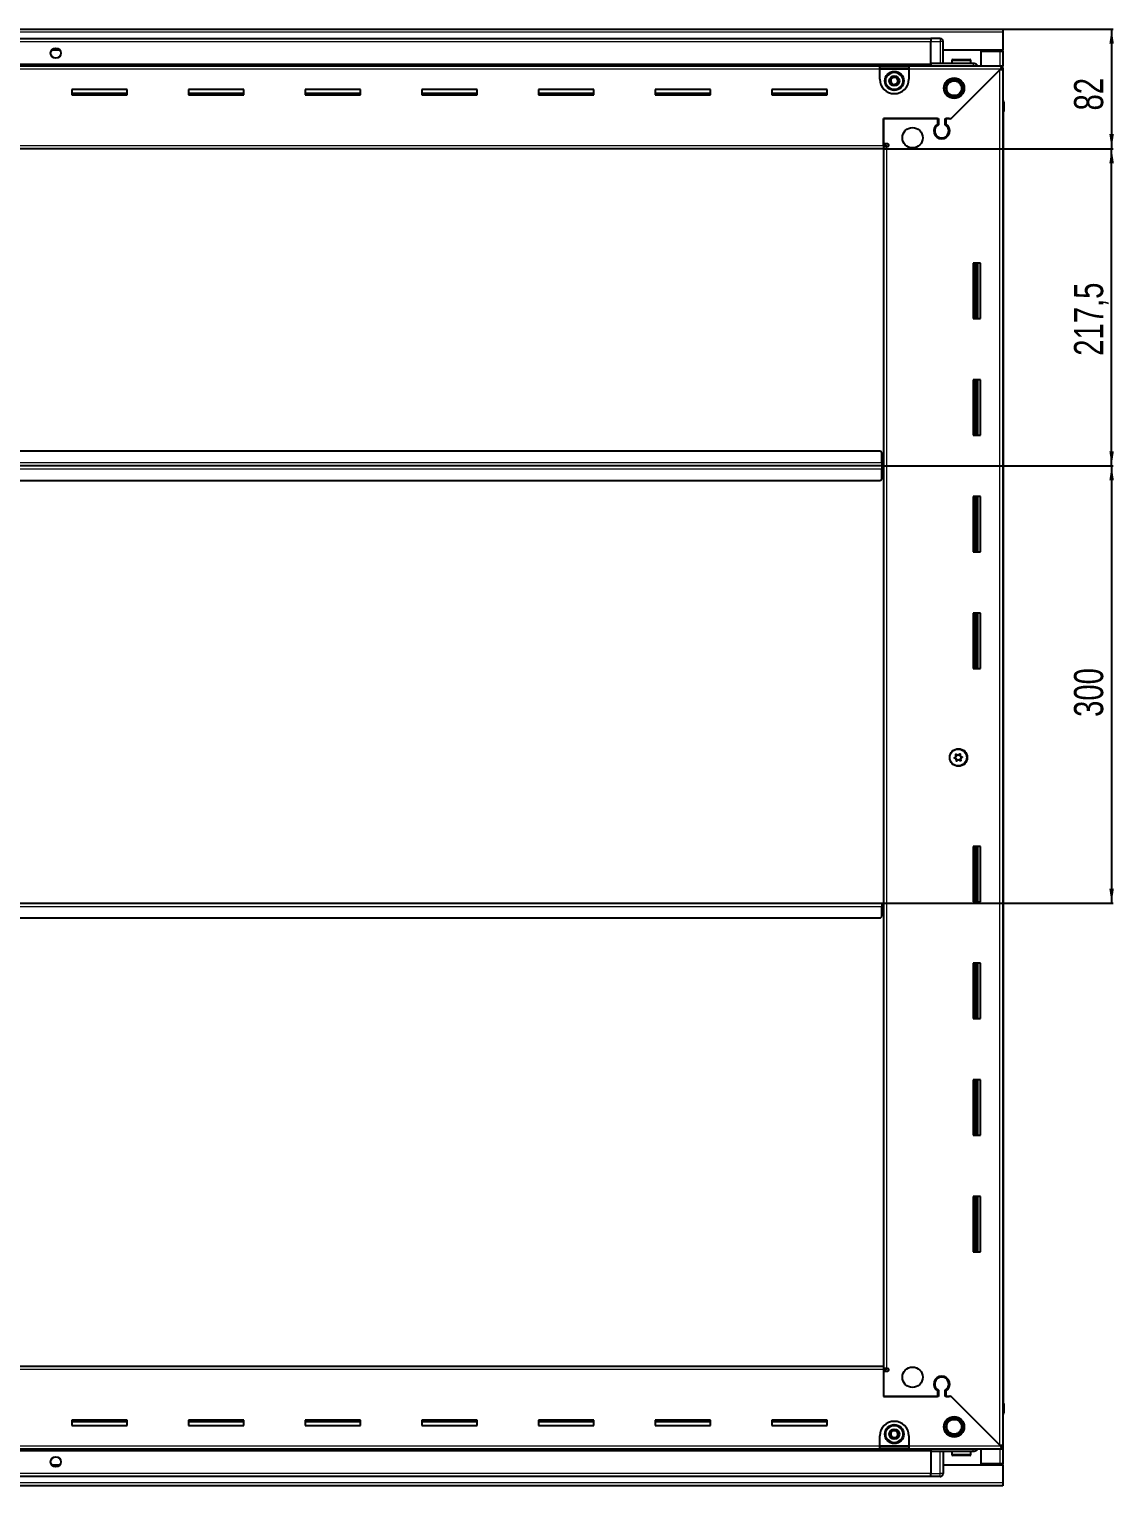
# Model space of a CAD drawing. Header units: millimetres. Extents: x 1219 to 5599, y -644 to 1917.
# Drawn here: x 4856 to 5599, y 677 to 1676 of the extents above; entities that cross this region are included whole.
import ezdxf

# ---------------------------------------------------------------- set-up
doc = ezdxf.new("R2010")
doc.units = ezdxf.units.MM
doc.layers.add('FORMAT', color=7, linetype='Continuous')
doc.styles.add('SLDTEXTSTYLE0', font='TXT', dxfattribs={"width": 0.75})
doc.dimstyles.new('SLDDIMSTYLE0', dxfattribs={"dimtxt": 20, "dimasz": 10, "dimexe": 0, "dimexo": 0.0625, "dimgap": 5, "dimtad": 2, "dimdec": 1, "dimrnd": 1e-09, "dimzin": 12, "dimdsep": 46, "dimtxsty": 'SLDTEXTSTYLE0', "dimsah": 1, "dimcen": 0.09, "dimadec": 0, "dimazin": 3, "dimtfac": 1, "dimtofl": 0, "dimtmove": 0, "dimatfit": 3, "dimfxl": 0, "dimfrac": 2, "dimtolj": 1, "dimtzin": 12, "dimarcsym": 0})

# ---------------------------------------------------------------- blocks, each defined once
blk = doc.blocks.new('_D_7')
at = {"layer": 'FORMAT'}
for p, q in [((5523.45, 1675.82), (5598.94, 1675.82)), ((5597.94, 1675.82), (5597.94, 1593.82)), ((5441.45, 1593.82), (5598.94, 1593.82))]:
    blk.add_line(p, q, dxfattribs=at)
for points in [[(5597.94, 1675.82), (5596.4, 1665.82), (5599.48, 1665.82)], [(5597.94, 1593.82), (5599.48, 1603.82), (5596.4, 1603.82)]]:
    blk.add_solid(points, dxfattribs=at)
at = {"layer": 'FORMAT', "insert": (5572.16, 1620.05), "char_height": 20, "attachment_point": 1, "rotation": 90, "style": 'SLDTEXTSTYLE0'}
blk.add_mtext('82', dxfattribs=at)
blk = doc.blocks.new('_D_8')
at = {"layer": 'FORMAT'}
for p, q in [((5441.45, 1593.82), (5598.94, 1593.82)), ((5597.94, 1376.32), (5597.94, 1593.82)), ((5440.45, 1376.32), (5598.94, 1376.32))]:
    blk.add_line(p, q, dxfattribs=at)
for points in [[(5597.94, 1593.82), (5596.4, 1583.82), (5599.48, 1583.82)], [(5597.94, 1376.32), (5599.48, 1386.32), (5596.4, 1386.32)]]:
    blk.add_solid(points, dxfattribs=at)
at = {"layer": 'FORMAT', "insert": (5572.16, 1451.82), "char_height": 20, "attachment_point": 1, "rotation": 90, "style": 'SLDTEXTSTYLE0'}
blk.add_mtext('217,5', dxfattribs=at)
blk = doc.blocks.new('_D_9')
at = {"layer": 'FORMAT'}
for p, q in [((5440.45, 1376.32), (5598.94, 1376.32)), ((5597.94, 1376.32), (5597.94, 1076.32)), ((5440.45, 1076.32), (5598.94, 1076.32))]:
    blk.add_line(p, q, dxfattribs=at)
for points in [[(5597.94, 1376.32), (5596.4, 1366.32), (5599.48, 1366.32)], [(5597.94, 1076.32), (5599.48, 1086.32), (5596.4, 1086.32)]]:
    blk.add_solid(points, dxfattribs=at)
at = {"layer": 'FORMAT', "insert": (5572.16, 1204.16), "char_height": 20, "attachment_point": 1, "rotation": 90, "style": 'SLDTEXTSTYLE0'}
blk.add_mtext('300', dxfattribs=at)

msp = doc.modelspace()

# ---------------------------------------------------------------- linework, layer by layer
at = {"color": 7, "linetype": 'Continuous', "lineweight": 25}
for p, q in [((4124.44, 1675.82), (5523.44, 1675.82)), ((5473.94, 1669.17), (4833.94, 1669.17)), ((5473.94, 1669.32), (5473.94, 1669.32)), ((5480.44, 1669.32), (5473.94, 1669.32)), ((5480.44, 1669.32), (5473.94, 1669.32)), ((5473.94, 1669.32), (5473.94, 1667.32)), ((5523.44, 1675.82), (5523.44, 1673.72)), ((5523.44, 1673.72), (5523.44, 1661.32)), ((4876.81, 1661.32), (4871.07, 1661.32)), ((5473.94, 1652.32), (5473.94, 1667.32)), ((5482.44, 1667.32), (5482.44, 1667.32)), ((5482.44, 1652.32), (5482.44, 1667.32)), ((5523.44, 1661.32), (5482.44, 1661.32)), ((5508.44, 1650.57), (5508.44, 1660.82)), ((5508.44, 1660.82), (5521.34, 1660.82)), ((5521.34, 1660.82), (5523.44, 1660.82)), ((5521.94, 1660.82), (5521.94, 1661.32)), ((5523.44, 1660.82), (5523.44, 1661.32)), ((5523.44, 1660.82), (5523.44, 1650.57)), ((4173.94, 1651.17), (5473.94, 1651.17)), ((4208.94, 1650.57), (5438.94, 1650.57)), ((5438.94, 1648.47), (5438.94, 1650.57)), ((5438.94, 1650.57), (5458.94, 1650.57)), ((5438.94, 1649.07), (5458.94, 1649.07)), ((5438.94, 1641.57), (5438.94, 1648.47)), ((5458.94, 1650.57), (5522.44, 1650.57)), ((5458.94, 1650.57), (5458.94, 1648.47)), ((5458.94, 1648.47), (5458.94, 1641.57)), ((5473.94, 1652.32), (5473.94, 1651.82)), ((5502.94, 1652.32), (5473.94, 1652.32)), ((5473.94, 1652.29), (5474.02, 1650.57)), ((5487.94, 1614.57), (5521.84, 1648.47)), ((5488.44, 1654.22), (5488.44, 1652.32)), ((5489.24, 1655.02), (5500.64, 1655.02)), ((5501.44, 1652.32), (5501.44, 1654.22)), ((5521.94, 1648.57), (5523.44, 1648.57)), ((5522.44, 1649.07), (5522.44, 1650.57)), ((5522.44, 1650.57), (5523.44, 1650.57)), ((5522.44, 1649.07), (5523.44, 1649.07)), ((5523.44, 1649.07), (5523.44, 1650.57)), ((5523.44, 1649.07), (5523.44, 1648.57)), ((5523.44, 1648.57), (5523.44, 704.07)), ((5521.34, 1647.97), (5487.24, 1613.87)), ((4922.94, 1634.32), (4884.94, 1634.32)), ((4884.94, 1634.32), (4884.94, 1630.82)), ((4922.94, 1631.57), (4884.94, 1631.57)), ((4884.94, 1630.82), (4922.94, 1630.82)), ((4922.94, 1630.82), (4922.94, 1634.32)), ((5002.94, 1634.32), (4964.94, 1634.32)), ((4964.94, 1634.32), (4964.94, 1630.82)), ((5002.94, 1631.57), (4964.94, 1631.57)), ((4964.94, 1630.82), (5002.94, 1630.82)), ((5002.94, 1630.82), (5002.94, 1634.32)), ((5082.94, 1634.32), (5044.94, 1634.32)), ((5044.94, 1634.32), (5044.94, 1630.82)), ((5082.94, 1631.57), (5044.94, 1631.57)), ((5044.94, 1630.82), (5082.94, 1630.82)), ((5082.94, 1630.82), (5082.94, 1634.32)), ((5162.94, 1634.32), (5124.94, 1634.32)), ((5124.94, 1634.32), (5124.94, 1630.82)), ((5162.94, 1631.57), (5124.94, 1631.57)), ((5124.94, 1630.82), (5162.94, 1630.82)), ((5162.94, 1630.82), (5162.94, 1634.32)), ((5242.94, 1634.32), (5204.94, 1634.32)), ((5204.94, 1634.32), (5204.94, 1630.82)), ((5242.94, 1631.57), (5204.94, 1631.57)), ((5204.94, 1630.82), (5242.94, 1630.82)), ((5242.94, 1630.82), (5242.94, 1634.32)), ((5322.94, 1634.32), (5284.94, 1634.32)), ((5284.94, 1634.32), (5284.94, 1630.82)), ((5322.94, 1631.57), (5284.94, 1631.57)), ((5284.94, 1630.82), (5322.94, 1630.82)), ((5322.94, 1630.82), (5322.94, 1634.32)), ((5402.94, 1634.32), (5364.94, 1634.32)), ((5364.94, 1634.32), (5364.94, 1630.82)), ((5402.94, 1631.57), (5364.94, 1631.57)), ((5364.94, 1630.82), (5402.94, 1630.82)), ((5402.94, 1630.82), (5402.94, 1634.32)), ((5523.44, 1627.15), (5523.44, 1627.15)), ((5523.44, 1619.32), (5523.94, 1619.32)), ((5523.79, 733.32), (5523.79, 1619.32)), ((5523.94, 1625.82), (5523.94, 1619.32)), ((5523.94, 1619.32), (5523.94, 1625.82)), ((5523.94, 1619.32), (5523.94, 1619.32)), ((5523.94, 1619.32), (5523.94, 1619.32)), ((5441.44, 1614.57), (5479.14, 1614.57)), ((5441.44, 1595.92), (5441.44, 1614.57)), ((5441.44, 1614.57), (5441.44, 1597.32)), ((5478.44, 1614.57), (5441.44, 1614.57)), ((5478.44, 1614.57), (5478.44, 1610.68)), ((5479.14, 1614.57), (5479.14, 1610.29)), ((5483.74, 1614.57), (5487.94, 1614.57)), ((5483.74, 1610.29), (5483.74, 1614.57)), ((5486.54, 1614.57), (5484.44, 1614.57)), ((5484.44, 1610.68), (5484.44, 1614.57)), ((5487.24, 1613.87), (5486.54, 1614.57)), ((5483.44, 1601.71), (5483.44, 1600.95)), ((5441.44, 1593.82), (4206.44, 1593.82)), ((5441.44, 1597.32), (5444.29, 1597.32)), ((5443.44, 1596.32), (5441.44, 1596.32)), ((5441.44, 1595.92), (5441.44, 1593.82)), ((5441.44, 1595.32), (5443.54, 1595.32)), ((5441.44, 1593.82), (5441.44, 758.82)), ((5443.44, 1595.32), (5443.44, 1596.32)), ((5444.29, 1595.32), (5443.54, 1595.32)), ((5502.94, 1515.32), (5502.94, 1477.32)), ((5507.94, 1515.32), (5502.94, 1515.32)), ((5503.97, 1515.32), (5503.97, 1477.32)), ((5504, 1515.32), (5504, 1477.32)), ((5505.79, 1515.32), (5505.79, 1477.32)), ((5507.94, 1477.32), (5507.94, 1515.32)), ((5502.94, 1477.32), (5507.94, 1477.32)), ((5502.94, 1435.32), (5502.94, 1397.32)), ((5507.94, 1435.32), (5502.94, 1435.32)), ((5503.97, 1435.32), (5503.97, 1397.32)), ((5504, 1435.32), (5504, 1397.32)), ((5505.79, 1435.32), (5505.79, 1397.32)), ((5507.94, 1397.32), (5507.94, 1435.32)), ((5502.94, 1397.32), (5507.94, 1397.32)), ((5439.44, 1386.32), (4208.44, 1386.32)), ((5440.44, 1385.32), (5439.44, 1386.32)), ((5440.44, 1378.42), (5440.44, 1385.32)), ((5440.69, 1379.17), (5440.44, 1379.17)), ((5440.69, 1376.32), (5440.69, 1379.17)), ((5440.44, 1376.32), (4207.44, 1376.32)), ((5440.44, 1378.42), (5440.44, 1376.32)), ((5440.44, 1376.32), (5440.44, 1374.22)), ((5440.44, 1367.32), (5440.44, 1374.22)), ((5440.44, 1373.47), (5440.69, 1373.47)), ((5440.69, 1373.47), (5440.69, 1376.32)), ((5441.44, 1376.32), (5440.69, 1376.32)), ((4208.44, 1366.32), (5439.44, 1366.32)), ((5439.44, 1366.32), (5440.44, 1367.32)), ((5502.94, 1355.32), (5502.94, 1317.32)), ((5507.94, 1355.32), (5502.94, 1355.32)), ((5503.97, 1355.32), (5503.97, 1317.32)), ((5504, 1355.32), (5504, 1317.32)), ((5505.79, 1355.32), (5505.79, 1317.32)), ((5507.94, 1317.32), (5507.94, 1355.32)), ((5502.94, 1317.32), (5507.94, 1317.32)), ((5502.94, 1275.32), (5502.94, 1237.32)), ((5507.94, 1275.32), (5502.94, 1275.32)), ((5503.97, 1275.32), (5503.97, 1237.32)), ((5504, 1275.32), (5504, 1237.32)), ((5505.79, 1275.32), (5505.79, 1237.32)), ((5507.94, 1237.32), (5507.94, 1275.32)), ((5502.94, 1237.32), (5507.94, 1237.32)), ((5502.94, 1115.32), (5502.94, 1077.32)), ((5507.94, 1115.32), (5502.94, 1115.32)), ((5503.97, 1115.32), (5503.97, 1077.32)), ((5504, 1115.32), (5504, 1077.32)), ((5505.79, 1115.32), (5505.79, 1077.32)), ((5507.94, 1077.32), (5507.94, 1115.32)), ((4207.44, 1076.32), (5440.44, 1076.32)), ((5440.44, 1076.32), (5440.44, 1074.22)), ((5440.44, 1067.32), (5440.44, 1074.22)), ((5440.44, 1073.47), (5440.69, 1073.47)), ((5440.69, 1073.47), (5440.69, 1076.32)), ((5440.69, 1076.32), (5441.44, 1076.32)), ((5502.94, 1077.32), (5507.94, 1077.32)), ((4208.44, 1066.32), (5439.44, 1066.32)), ((5439.44, 1066.32), (5440.44, 1067.32)), ((5502.94, 1035.32), (5502.94, 997.32)), ((5507.94, 1035.32), (5502.94, 1035.32)), ((5503.97, 1035.32), (5503.97, 997.32)), ((5504, 1035.32), (5504, 997.32)), ((5505.79, 1035.32), (5505.79, 997.32)), ((5507.94, 997.32), (5507.94, 1035.32)), ((5502.94, 997.32), (5507.94, 997.32)), ((5502.94, 955.32), (5502.94, 917.32)), ((5507.94, 955.32), (5502.94, 955.32)), ((5503.97, 955.32), (5503.97, 917.32)), ((5504, 955.32), (5504, 917.32)), ((5505.79, 955.32), (5505.79, 917.32)), ((5507.94, 917.32), (5507.94, 955.32)), ((5502.94, 917.32), (5507.94, 917.32)), ((5502.94, 875.32), (5502.94, 837.32)), ((5507.94, 875.32), (5502.94, 875.32)), ((5503.97, 875.32), (5503.97, 837.32)), ((5504, 875.32), (5504, 837.32)), ((5505.79, 875.32), (5505.79, 837.32)), ((5507.94, 837.32), (5507.94, 875.32)), ((5502.94, 837.32), (5507.94, 837.32)), ((4206.44, 758.82), (5441.44, 758.82)), ((5441.44, 758.82), (5441.44, 756.72)), ((5443.54, 757.32), (5441.44, 757.32)), ((5441.44, 756.72), (5441.44, 738.07)), ((5441.44, 756.32), (5443.44, 756.32)), ((5441.44, 755.32), (5441.44, 738.07)), ((5444.29, 755.32), (5441.44, 755.32)), ((5443.44, 756.32), (5443.44, 757.32)), ((5443.54, 757.32), (5444.29, 757.32)), ((5483.44, 751.7), (5483.44, 750.94)), ((5478.44, 741.96), (5478.44, 738.07)), ((5479.14, 742.36), (5479.14, 738.07)), ((5483.74, 738.07), (5483.74, 742.36)), ((5484.44, 738.07), (5484.44, 741.96)), ((5479.14, 738.07), (5441.44, 738.07)), ((5441.44, 738.07), (5478.44, 738.07)), ((5487.94, 738.07), (5483.74, 738.07)), ((5484.44, 738.07), (5486.54, 738.07)), ((5486.54, 738.07), (5487.24, 738.77)), ((5487.24, 738.77), (5521.34, 704.67)), ((5521.84, 704.17), (5487.94, 738.07)), ((5523.44, 733.32), (5523.94, 733.32)), ((5523.94, 733.32), (5523.94, 733.32)), ((5523.94, 726.82), (5523.94, 733.32)), ((5523.94, 733.32), (5523.94, 726.82)), ((4922.94, 721.82), (4884.94, 721.82)), ((4884.94, 721.82), (4884.94, 718.32)), ((4884.94, 721.07), (4922.94, 721.07)), ((4922.94, 718.32), (4922.94, 721.82)), ((5002.94, 721.82), (4964.94, 721.82)), ((4964.94, 721.82), (4964.94, 718.32)), ((4964.94, 721.07), (5002.94, 721.07)), ((5002.94, 718.32), (5002.94, 721.82)), ((5082.94, 721.82), (5044.94, 721.82)), ((5044.94, 721.82), (5044.94, 718.32)), ((5044.94, 721.07), (5082.94, 721.07)), ((5082.94, 718.32), (5082.94, 721.82)), ((5162.94, 721.82), (5124.94, 721.82)), ((5124.94, 721.82), (5124.94, 718.32)), ((5124.94, 721.07), (5162.94, 721.07)), ((5162.94, 718.32), (5162.94, 721.82)), ((5242.94, 721.82), (5204.94, 721.82)), ((5204.94, 721.82), (5204.94, 718.32)), ((5204.94, 721.07), (5242.94, 721.07)), ((5242.94, 718.32), (5242.94, 721.82)), ((5322.94, 721.82), (5284.94, 721.82)), ((5284.94, 721.82), (5284.94, 718.32)), ((5284.94, 721.07), (5322.94, 721.07)), ((5322.94, 718.32), (5322.94, 721.82)), ((5402.94, 721.82), (5364.94, 721.82)), ((5364.94, 721.82), (5364.94, 718.32)), ((5364.94, 721.07), (5402.94, 721.07)), ((5402.94, 718.32), (5402.94, 721.82)), ((4884.94, 718.32), (4922.94, 718.32)), ((4964.94, 718.32), (5002.94, 718.32)), ((5044.94, 718.32), (5082.94, 718.32)), ((5124.94, 718.32), (5162.94, 718.32)), ((5204.94, 718.32), (5242.94, 718.32)), ((5284.94, 718.32), (5322.94, 718.32)), ((5364.94, 718.32), (5402.94, 718.32)), ((5438.94, 704.17), (5438.94, 711.07)), ((5458.94, 711.07), (5458.94, 704.17)), ((5473.94, 701.47), (4173.94, 701.47)), ((5438.94, 702.07), (4208.94, 702.07)), ((5438.94, 702.07), (5438.94, 704.17)), ((5458.94, 703.57), (5438.94, 703.57)), ((5458.94, 702.07), (5438.94, 702.07)), ((5458.94, 704.17), (5458.94, 702.07)), ((5522.44, 702.07), (5458.94, 702.07)), ((5474.02, 702.07), (5473.94, 700.36)), ((5473.94, 700.32), (5473.94, 700.82)), ((5502.94, 700.32), (5473.94, 700.32)), ((5473.94, 700.32), (5473.94, 685.32)), ((5482.44, 700.32), (5482.44, 685.32)), ((5488.44, 700.32), (5488.44, 698.42)), ((5501.44, 698.42), (5501.44, 700.32)), ((5508.44, 691.82), (5508.44, 702.07)), ((5521.94, 704.07), (5523.44, 704.07)), ((5522.44, 703.57), (5522.44, 702.07)), ((5523.44, 703.57), (5522.44, 703.57)), ((5523.44, 702.07), (5522.44, 702.07)), ((5523.44, 704.07), (5523.44, 703.57)), ((5523.44, 703.57), (5523.44, 702.07)), ((5523.44, 702.07), (5523.44, 691.82)), ((4871.07, 691.32), (4876.81, 691.32)), ((5482.44, 691.32), (5523.44, 691.32)), ((5496.24, 697.62), (5489.24, 697.62)), ((5500.64, 697.62), (5496.24, 697.62)), ((5521.34, 691.82), (5508.44, 691.82)), ((5523.44, 691.82), (5521.34, 691.82)), ((5521.94, 691.32), (5521.94, 691.82)), ((5523.44, 691.32), (5523.44, 691.82)), ((5523.44, 691.32), (5523.44, 678.92)), ((4173.94, 683.47), (5473.94, 683.47)), ((5473.94, 683.32), (5473.94, 685.32)), ((5480.44, 683.32), (5473.94, 683.32)), ((5473.94, 683.32), (5473.94, 683.32)), ((5473.94, 683.32), (5473.94, 683.32)), ((5480.44, 683.32), (5473.94, 683.32)), ((5481.76, 683.82), (5481.77, 683.82)), ((5523.44, 676.82), (4124.44, 676.82)), ((5523.44, 678.92), (5523.44, 676.82))]:
    msp.add_line(p, q, dxfattribs=at)
at = {"color": 8, "linetype": 'Continuous', "lineweight": 18}
for p, q in [((5523.44, 1673.72), (4124.44, 1673.72)), ((5480.44, 1669.32), (5480.44, 1667.32)), ((5473.94, 1667.17), (4833.94, 1667.17)), ((5473.94, 1667.32), (5480.44, 1667.32)), ((5482.44, 1667.32), (5480.44, 1667.32)), ((5480.44, 1667.32), (5480.44, 1652.32)), ((5521.34, 1661.32), (5521.34, 1660.82)), ((5521.34, 1660.82), (5521.34, 1650.57)), ((5473.94, 1650.59), (4173.94, 1650.59)), ((5438.94, 1648.47), (4208.94, 1648.47)), ((5473.94, 1651.82), (4833.94, 1651.82)), ((5438.94, 1648.47), (5458.94, 1648.47)), ((5521.84, 1648.47), (5458.94, 1648.47)), ((5488.44, 1654.22), (5501.44, 1654.22)), ((5521.34, 704.67), (5521.34, 1647.97)), ((5523.44, 1625.82), (5523.94, 1625.82)), ((4206.44, 1595.92), (5441.44, 1595.92)), ((5443.54, 1595.32), (5443.54, 757.32)), ((5505.21, 1477.32), (5505.21, 1515.32)), ((5506.44, 1477.32), (5506.44, 1515.32)), ((5505.21, 1397.32), (5505.21, 1435.32)), ((5506.44, 1397.32), (5506.44, 1435.32)), ((5440.44, 1378.42), (4207.44, 1378.42)), ((4207.44, 1374.22), (5440.44, 1374.22)), ((5505.21, 1317.32), (5505.21, 1355.32)), ((5506.44, 1317.32), (5506.44, 1355.32)), ((5505.21, 1237.32), (5505.21, 1275.32)), ((5506.44, 1237.32), (5506.44, 1275.32)), ((5505.21, 1077.32), (5505.21, 1115.32)), ((5506.44, 1077.32), (5506.44, 1115.32)), ((4207.44, 1074.22), (5440.44, 1074.22)), ((5505.21, 997.32), (5505.21, 1035.32)), ((5506.44, 997.32), (5506.44, 1035.32)), ((5505.21, 917.32), (5505.21, 955.32)), ((5506.44, 917.32), (5506.44, 955.32)), ((5505.21, 837.32), (5505.21, 875.32)), ((5506.44, 837.32), (5506.44, 875.32)), ((5441.44, 756.72), (4206.44, 756.72)), ((5523.44, 726.82), (5523.94, 726.82)), ((4173.94, 702.06), (5473.94, 702.06)), ((4173.94, 700.82), (5473.94, 700.82)), ((4208.94, 704.17), (5438.94, 704.17)), ((5458.94, 704.17), (5438.94, 704.17)), ((5458.94, 704.17), (5521.84, 704.17)), ((5480.44, 685.32), (5480.44, 700.32)), ((5521.34, 702.07), (5521.34, 691.82)), ((5496.42, 698.42), (5488.44, 698.42)), ((5501.44, 698.42), (5496.42, 698.42)), ((5521.34, 691.82), (5521.34, 691.32)), ((4173.94, 685.47), (5473.94, 685.47)), ((5473.94, 685.32), (5480.44, 685.32)), ((5482.44, 685.32), (5480.44, 685.32)), ((5480.44, 683.32), (5480.44, 685.32)), ((5523.44, 678.92), (4124.44, 678.92))]:
    msp.add_line(p, q, dxfattribs=at)
at = {"color": 7, "linetype": 'Continuous', "lineweight": 25}
for centre, radius in [((4873.94, 1659.32), 3.5), ((5448.94, 1640.32), 6.5), ((5448.94, 1640.32), 3.46), ((5489.94, 1635.32), 7), ((5489.94, 1635.32), 6.03), ((5489.94, 1635.32), 5.1), ((5461.44, 1601.32), 7), ((5492.94, 1176.32), 6), ((5492.79, 1176.32), 5.79), ((5492.79, 1176.32), 1.85), ((5461.44, 751.32), 7), ((5489.94, 717.32), 7), ((5489.94, 717.32), 6.02), ((5489.94, 717.32), 5.1), ((5448.94, 712.32), 6.5), ((5448.94, 712.32), 3.46), ((4873.94, 693.32), 3.5)]:
    msp.add_circle(centre, radius, dxfattribs=at)
at = {"color": 8, "linetype": 'Continuous', "lineweight": 18}
for centre in [(5448.94, 1640.32), (5448.94, 712.32)]:
    msp.add_circle(centre, 5.7, dxfattribs=at)
at = {"color": 7, "linetype": 'Continuous', "lineweight": 25}
for centre, radius, start, end in [((5480.44, 1667.32), 2, 0, 90), ((5482.64, 1652.52), 0.2, 180, 270), ((5489.24, 1654.22), 0.8, 90, 180), ((5500.64, 1654.22), 0.8, 0, 90), ((5448.94, 1641.57), 10, 180, 270), ((5448.94, 1640.32), 2.5, 160.11158, 220.11158), ((5448.94, 1640.32), 2.5, 100.11158, 160.11158), ((5448.94, 1640.32), 2.5, 220.11158, 280.11158), ((5448.94, 1640.32), 2.5, 40.11158, 100.11158), ((5448.94, 1641.57), 10, 270, 0), ((5448.94, 1640.32), 2.5, 280.11158, 340.11158), ((5448.94, 1640.32), 2.5, 340.11158, 40.11158), ((5521.94, 1625.82), 2, 33.94202, 41.40962), ((5521.94, 1625.82), 2, 0, 41.39416), ((5521.94, 1625.82), 2, 360, 18.58003), ((5481.44, 1606.07), 5.5, 123.05573, 56.94427), ((5481.44, 1606.07), 4.8, 118.63099, 61.36901), ((5444.29, 1596.32), 1, 270, 90), ((5444.29, 756.32), 1, 270, 90), ((5481.44, 746.57), 5.5, 303.05573, 236.94427), ((5481.44, 746.57), 4.8, 298.63099, 241.36901), ((5448.94, 711.07), 10, 90, 180), ((5448.94, 711.07), 10, 0, 90), ((5521.94, 726.82), 2, 318.59038, 0), ((5448.94, 712.32), 2.5, 147.04236, 207.04236), ((5448.94, 712.32), 2.5, 207.04236, 267.04236), ((5448.94, 712.32), 2.5, 87.04236, 147.04236), ((5448.94, 712.32), 2.5, 267.04236, 327.04236), ((5448.94, 712.32), 2.5, 27.04236, 87.04236), ((5448.94, 712.32), 2.5, 327.04236, 27.04236), ((5482.64, 700.12), 0.2, 90, 180), ((5489.24, 698.42), 0.8, 180, 270), ((5500.64, 698.42), 0.8, 270, 360), ((5480.44, 685.32), 2, 270, 0), ((5480.44, 685.32), 2, 270, 288.58003), ((5480.44, 685.32), 2, 303.94202, 311.40962)]:
    msp.add_arc(centre, radius, start, end, dxfattribs=at)
for points, knots in [([(5473.94, 1652.32), (5473.94, 1652.29), (5473.94, 1652.21), (5473.94, 1651.59), (5473.94, 1651.01), (5473.94, 1650.62), (5473.94, 1650.59)], [0, 0, 0, 0, 0.324279, 0.648558, 0.972836, 1, 1, 1, 1]), ([(5506.16, 1650.57), (5506.04, 1650.77), (5505.65, 1651.42), (5504.5, 1652.13), (5503.46, 1652.26), (5502.94, 1652.32)], [0, 0, 0, 0, 0.18225, 0.591125, 1, 1, 1, 1]), ([(5521.34, 1647.97), (5521.6, 1648.02), (5522.09, 1648.11), (5522.73, 1648.24), (5523.2, 1648.37), (5523.42, 1648.48), (5523.44, 1648.55), (5523.44, 1648.57)], [0, 0, 0, 0, 0.230255, 0.448522, 0.666786, 0.88505, 1, 1, 1, 1]), ([(5522.44, 1650.57), (5522.4, 1650.55), (5522.31, 1650.49), (5522.17, 1650.1), (5522.04, 1649.54), (5521.93, 1648.96), (5521.87, 1648.6), (5521.84, 1648.47)], [0, 0, 0, 0, 0.2302553, 0.4485219, 0.6667858, 0.8850496, 1, 1, 1, 1]), ([(5446.1, 1639.82), (5446.14, 1639.93), (5446.35, 1640.5), (5446.69, 1641.43), (5446.97, 1642.21), (5447.08, 1642.53)], [0, 0, 0, 0, 0.133125, 0.637099, 1, 1, 1, 1]), ([(5447.96, 1637.61), (5447.63, 1638), (5447.01, 1638.74), (5446.39, 1639.48), (5446.1, 1639.82)], [0, 0, 0, 0, 0.5346859, 1, 1, 1, 1]), ([(5447.08, 1642.53), (5447.59, 1642.62), (5448.54, 1642.79), (5449.48, 1642.96), (5449.92, 1643.04)], [0, 0, 0, 0, 0.534686, 1, 1, 1, 1]), ([(5449.92, 1643.04), (5450.26, 1642.64), (5450.88, 1641.91), (5451.5, 1641.17), (5451.78, 1640.83)], [0, 0, 0, 0, 0.534686, 1, 1, 1, 1]), ([(5451.78, 1640.83), (5451.67, 1640.51), (5451.39, 1639.73), (5451.05, 1638.8), (5450.84, 1638.23), (5450.8, 1638.12)], [0, 0, 0, 0, 0.3629006, 0.8668753, 1, 1, 1, 1]), ([(5450.8, 1638.12), (5450.29, 1638.03), (5449.34, 1637.86), (5448.4, 1637.69), (5447.96, 1637.61)], [0, 0, 0, 0, 0.534686, 1, 1, 1, 1]), ([(5491.16, 1178.6), (5491.15, 1178.59), (5491.13, 1178.57), (5491.11, 1178.51), (5491.11, 1178.37), (5491.16, 1177.98), (5491.24, 1177.45), (5491, 1176.86), (5490.6, 1176.53), (5490.28, 1176.32), (5490.08, 1176.18), (5490.02, 1176.11), (5490.01, 1176.07), (5490.01, 1176.03), (5490.02, 1176), (5490.07, 1175.95), (5490.3, 1175.82), (5490.75, 1175.67), (5491.35, 1175.29), (5491.53, 1174.6), (5491.53, 1174.12), (5491.58, 1173.86), (5491.61, 1173.8), (5491.63, 1173.77), (5491.66, 1173.76), (5491.7, 1173.76), (5491.74, 1173.78), (5491.81, 1173.81), (5492, 1173.94), (5492.3, 1174.18), (5492.73, 1174.46), (5493.37, 1174.49), (5493.85, 1174.25), (5494.2, 1174.08), (5494.34, 1174.03), (5494.4, 1174.04), (5494.43, 1174.05), (5494.46, 1174.08), (5494.47, 1174.14), (5494.48, 1174.28), (5494.42, 1174.66), (5494.35, 1175.2), (5494.58, 1175.79), (5494.98, 1176.11), (5495.31, 1176.33), (5495.5, 1176.47), (5495.56, 1176.54), (5495.58, 1176.58), (5495.58, 1176.61), (5495.56, 1176.64), (5495.52, 1176.7), (5495.28, 1176.82), (5494.83, 1176.98), (5494.23, 1177.36), (5494.06, 1178.05), (5494.05, 1178.53), (5494.01, 1178.79), (5493.97, 1178.85), (5493.95, 1178.87), (5493.92, 1178.88), (5493.89, 1178.88), (5493.84, 1178.87), (5493.77, 1178.83), (5493.59, 1178.7), (5493.29, 1178.46), (5492.85, 1178.19), (5492.22, 1178.15), (5491.73, 1178.4), (5491.38, 1178.57), (5491.24, 1178.61), (5491.18, 1178.61), (5491.16, 1178.6), (5491.16, 1178.6)], [0, 0, 0, 0, 0.002009, 0.00442, 0.009365, 0.025528, 0.067705, 0.095786, 0.124646, 0.150342, 0.160519, 0.163394, 0.165697, 0.167245, 0.168874, 0.17077, 0.178606, 0.211994, 0.249994, 0.287995, 0.321383, 0.329219, 0.331115, 0.332744, 0.334292, 0.336217, 0.338535, 0.341318, 0.349662, 0.375358, 0.404217, 0.432298, 0.474475, 0.490639, 0.496669, 0.49844, 0.5, 0.502009, 0.50442, 0.509365, 0.525528, 0.567705, 0.595786, 0.624646, 0.650342, 0.660519, 0.663394, 0.665697, 0.667245, 0.668874, 0.67077, 0.678606, 0.711994, 0.749994, 0.787995, 0.821383, 0.829219, 0.831115, 0.832744, 0.834292, 0.836217, 0.838535, 0.841318, 0.849662, 0.875358, 0.904217, 0.932298, 0.974475, 0.990639, 0.996669, 0.99844, 1, 1, 1, 1]), ([(5446.06, 712.47), (5446.34, 712.91), (5446.86, 713.71), (5447.39, 714.52), (5447.63, 714.89)], [0, 0, 0, 0, 0.534686, 1, 1, 1, 1]), ([(5447.37, 709.9), (5447.14, 710.36), (5446.7, 711.22), (5446.26, 712.07), (5446.06, 712.47)], [0, 0, 0, 0, 0.534686, 1, 1, 1, 1]), ([(5450.25, 709.75), (5449.91, 709.77), (5449.09, 709.81), (5448.09, 709.86), (5447.5, 709.89), (5447.37, 709.9)], [0, 0, 0, 0, 0.3629006, 0.8668753, 1, 1, 1, 1]), ([(5447.63, 714.89), (5447.75, 714.89), (5448.35, 714.86), (5449.35, 714.81), (5450.17, 714.76), (5450.51, 714.75)], [0, 0, 0, 0, 0.1331247, 0.6370994, 1, 1, 1, 1]), ([(5451.83, 712.17), (5451.54, 711.74), (5451.02, 710.93), (5450.5, 710.13), (5450.25, 709.75)], [0, 0, 0, 0, 0.534686, 1, 1, 1, 1]), ([(5450.51, 714.75), (5450.75, 714.29), (5451.19, 713.43), (5451.62, 712.57), (5451.83, 712.17)], [0, 0, 0, 0, 0.534686, 1, 1, 1, 1]), ([(5473.94, 700.32), (5473.94, 700.36), (5473.94, 700.44), (5473.94, 701.06), (5473.94, 701.62), (5473.94, 701.99), (5473.94, 702)], [0, 0, 0, 0, 0.330267, 0.660534, 0.990802, 1, 1, 1, 1]), ([(5506.16, 702.07), (5506.04, 701.87), (5505.65, 701.22), (5504.5, 700.51), (5503.46, 700.39), (5502.94, 700.32)], [0, 0, 0, 0, 0.18225, 0.591125, 1, 1, 1, 1]), ([(5523.44, 704.07), (5523.42, 704.12), (5523.36, 704.21), (5522.97, 704.34), (5522.41, 704.47), (5521.83, 704.58), (5521.47, 704.65), (5521.34, 704.67)], [0, 0, 0, 0, 0.2302553, 0.4485219, 0.6667858, 0.8850496, 1, 1, 1, 1]), ([(5521.84, 704.17), (5521.89, 703.92), (5521.98, 703.43), (5522.11, 702.79), (5522.24, 702.32), (5522.35, 702.1), (5522.42, 702.08), (5522.44, 702.07)], [0, 0, 0, 0, 0.230255, 0.448522, 0.666786, 0.88505, 1, 1, 1, 1])]:
    msp.add_open_spline(points, degree=3, knots=knots, dxfattribs=at)
at = {"color": 8, "linetype": 'Continuous', "lineweight": 18}
for points, knots in [([(5502.94, 1652.32), (5502.94, 1652.28), (5502.94, 1652.2), (5502.94, 1651.77), (5502.94, 1651.31), (5502.94, 1650.9), (5502.94, 1650.63), (5502.94, 1650.57)], [0, 0, 0, 0, 0.359753, 0.553414, 0.751185, 0.948956, 1, 1, 1, 1]), ([(5502.94, 700.32), (5502.94, 700.37), (5502.94, 700.44), (5502.94, 700.88), (5502.94, 701.33), (5502.94, 701.75), (5502.94, 702.02), (5502.94, 702.07)], [0, 0, 0, 0, 0.3597529, 0.5534142, 0.7511852, 0.9489563, 1, 1, 1, 1])]:
    msp.add_open_spline(points, degree=3, knots=knots, dxfattribs=at)
at = {"color": 7, "linetype": 'Continuous', "lineweight": 25}
for points in [[(5521.34, 1647.97), (5521.42, 1648.02), (5521.58, 1648.12), (5521.78, 1648.27), (5521.92, 1648.42), (5521.93, 1648.52), (5521.94, 1648.57)], [(5522.44, 1649.07), (5522.39, 1649.06), (5522.29, 1649.05), (5522.14, 1648.91), (5521.99, 1648.71), (5521.89, 1648.55), (5521.84, 1648.47)], [(5521.94, 704.07), (5521.93, 704.12), (5521.92, 704.22), (5521.78, 704.37), (5521.58, 704.52), (5521.42, 704.62), (5521.34, 704.67)], [(5521.84, 704.17), (5521.89, 704.09), (5521.99, 703.94), (5522.14, 703.74), (5522.29, 703.6), (5522.39, 703.58), (5522.44, 703.57)]]:
    msp.add_open_spline(points, degree=3, dxfattribs=at)

# ---------------------------------------------------------------- dimensions: what is measured, and where the dimension line sits
at = {"layer": 'FORMAT'}
for base, p1, p2, picture, middle in [((5597.94, 1593.82), (5523.44, 1675.82), (5441.44, 1593.82), '_D_7', (5597.94, 1634.82)), ((5597.94, 1593.82), (5440.44, 1376.32), (5441.44, 1593.82), '_D_8', (5597.94, 1485.07)), ((5597.94, 1076.32), (5440.44, 1376.32), (5440.44, 1076.32), '_D_9', (5597.94, 1226.32))]:
    dim = msp.add_linear_dim(base=base, p1=p1, p2=p2, angle=90, dimstyle='SLDDIMSTYLE0', dxfattribs=at)
    dim.commit()
    dim.dimension.update_dxf_attribs({"geometry": picture, "text_midpoint": middle, "dimtype": 160})

doc.saveas('drawing.dxf')
